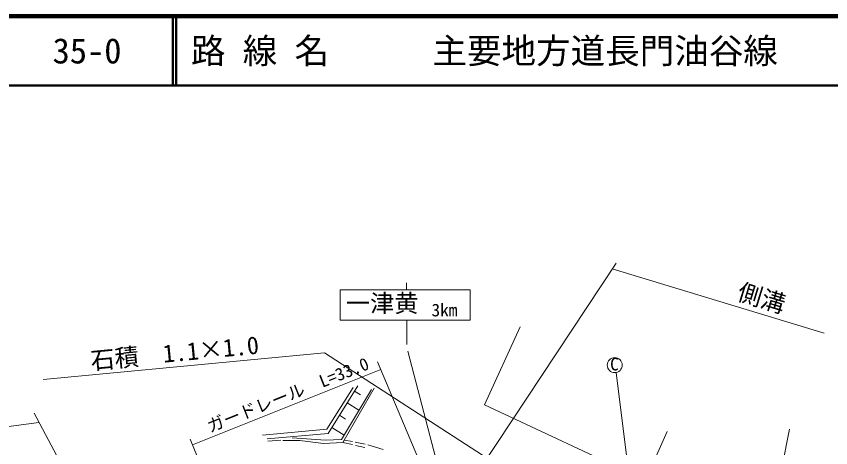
# Model space of a CAD drawing. Units: millimetres, scale not verified. Extents: x 40000 to 680000, y 20000 to 380000.
# Drawn here: x 155093 to 272981, y 317526 to 380000 of the extents above; entities that cross this region are included whole.
import ezdxf
from ezdxf.enums import TextEntityAlignment as Align

# ---------------------------------------------------------------- set-up
doc = ezdxf.new("R2010")
doc.units = ezdxf.units.MM
doc.header["$LTSCALE"] = 1000
for name, color, linetype, lineweight in [('M-TTL', 2, 'Continuous', 140), ('M-TTL-LINE', 7, 'Continuous', 50), ('M-TTL-TXT', 7, 'Continuous', 13), ('M-WORK', 1, 'Continuous', 13)]:
    doc.layers.add(name, color=color, linetype=linetype, lineweight=lineweight)
doc.styles.add('ＭＳ ゴシック', font='')
doc.styles.get('ＭＳ ゴシック').set_extended_font_data('MS Gothic')

msp = doc.modelspace()

# ---------------------------------------------------------------- linework, layer by layer
at = {"layer": 'M-TTL'}
msp.add_line((680000, 380000), (40000, 380000), dxfattribs=at)
at = {"layer": 'M-TTL-LINE'}
for p, q in [((177750, 380000), (177750, 370000)), ((178250, 380000), (178250, 370000)), ((40000, 370000), (680000, 370000))]:
    msp.add_line(p, q, dxfattribs=at)
at = {"layer": 'M-WORK'}
for p, q in [((241914, 344259), (221260, 313070)), ((272039, 334096), (241368, 343434)), ((211587, 341422), (211587, 340385)), ((201955, 340385), (201955, 335999)), ((211619, 335999), (211619, 332470)), ((217852, 308215), (211776, 331491)), ((207398, 329961), (216031, 309511)), ((180596, 317923), (207866, 328853)), ((241904, 328416), (244942, 304341)), ((200235, 319598), (204552, 326502)), ((206488, 325954), (202171, 318702)), ((204058, 325711), (204909, 325178)), ((202993, 324008), (204696, 322943)), ((201879, 322227), (202770, 321670)), ((200765, 320446), (202547, 319332)), ((267033, 320216), (262772, 298809)), ((180250, 318757), (190838, 293231)), ((191484, 318459), (193410, 318596)), ((204133, 318346), (205572, 318043)), ((202351, 318268), (203758, 317972)), ((204202, 317845), (205536, 317570)), ((205978, 317944), (208189, 317288))]:
    msp.add_line(p, q, dxfattribs=at)
for points in [[(201955, 340385), (220798, 340385), (220798, 335999), (201955, 335999)], [(228007, 335024), (222849, 323740), (246173, 312824), (249292, 319895)], [(158998, 327409), (199695, 331272), (246408, 300992)], [(190729, 319328), (200029, 320201), (203838, 326248)], [(204552, 326502), (200235, 319598), (191427, 318836)], [(195030, 318963), (199839, 318598), (202171, 318702), (206488, 325954)], [(206900, 326128), (202567, 318621), (203781, 318416)], [(157662, 322520), (165381, 307980), (173785, 290101)], [(136223, 318316), (151409, 320250), (158369, 321187)], [(193675, 318575), (196151, 318565), (199547, 318120), (202351, 318268), (202567, 318621)]]:
    msp.add_lwpolyline(points, dxfattribs=at)
msp.add_circle((241716, 329484), 1084, dxfattribs=at)

# ---------------------------------------------------------------- texts
at = {"layer": 'M-TTL-TXT', "style": 'ＭＳ ゴシック'}
for s, p in [('路 線 名      主要地方道長門油谷線', (180380, 375000)), ('図面コード      35-0', (120380, 375000))]:
    msp.add_text(s, height=3666, dxfattribs=at).set_placement(p, align=Align.MIDDLE_LEFT)
at = {"layer": 'M-WORK', "style": 'ＭＳ ゴシック'}
for s, height, rotation, p in [('側溝', 2566, 343.067, (259049, 338270)), ('石積\u30001.1×1.0', 2566, 5.422, (166039, 328077)), ('ガードレール\u3000L=33.0', 1833, 21.841, (183353, 319170))]:
    msp.add_text(s, height=height, rotation=rotation, dxfattribs=at).set_placement(p, align=Align.BOTTOM_LEFT)
for s, height, p in [('一津黄', 2566, (202807, 336391)), ('3km', 1833, (215198, 335999)), ('C', 1833, (241050, 328172))]:
    msp.add_text(s, height=height, dxfattribs=at).set_placement(p, align=Align.BOTTOM_LEFT)

doc.saveas('drawing.dxf')
